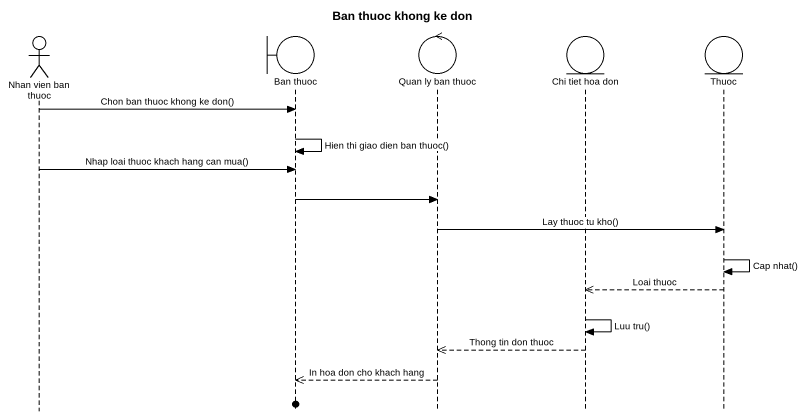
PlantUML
@startuml
title Ban thuoc khong ke don
hide footbox
actor "Nhan vien ban thuoc" as Nhan_vien_ban_thuoc
boundary "Ban thuoc" as Ban_thuoc
control "Quan ly ban thuoc" as Quan_ly_ban_thuoc
entity "Chi tiet hoa don" as Chi_tiet_hoa_don
entity Thuoc

Nhan_vien_ban_thuoc -> Ban_thuoc : Chon ban thuoc khong ke don()
Ban_thuoc -> Ban_thuoc : Hien thi giao dien ban thuoc()
Nhan_vien_ban_thuoc -> Ban_thuoc : Nhap loai thuoc khach hang can mua()
Ban_thuoc -> Quan_ly_ban_thuoc
Quan_ly_ban_thuoc -> Thuoc : Lay thuoc tu kho()
Thuoc -> Thuoc : Cap nhat()
Thuoc -->> Chi_tiet_hoa_don : Loai thuoc
Chi_tiet_hoa_don -> Chi_tiet_hoa_don : Luu tru()
Chi_tiet_hoa_don -->> Quan_ly_ban_thuoc : Thong tin don thuoc
Quan_ly_ban_thuoc -->> Ban_thuoc : In hoa don cho khach hang
@enduml
